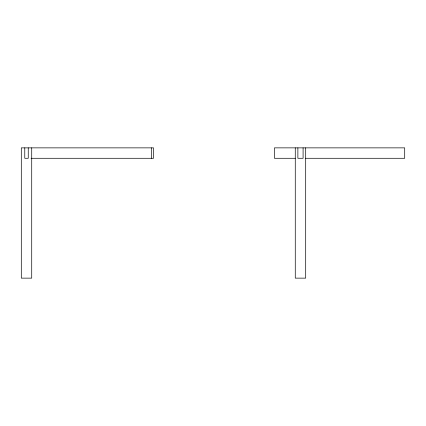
<?xml version="1.0" encoding="UTF-8"?>
<svg xmlns="http://www.w3.org/2000/svg" width="426" height="426" viewBox="0 0 426 426"><rect width="100%" height="100%" fill="white"/><g stroke="black" fill="none" stroke-linecap="round" stroke-linejoin="round"><path stroke-width="0.64" d="M31.055 158.286L153.514 158.286L153.514 147.865L21.3 147.865L21.3 278.135L31.721 278.135L31.721 147.865M295.271 158.286L274.429 158.286L274.429 147.865L404.7 147.865L404.7 158.286L305.692 158.286M305.692 147.865L305.692 278.135L295.271 278.135L295.271 147.865M303.088 147.865L303.088 158.286L297.88 158.286L297.88 147.865M151.571 147.865L151.571 158.286M28.249 147.865L28.249 158.286L24.772 158.286L24.772 147.865"/></g></svg>
